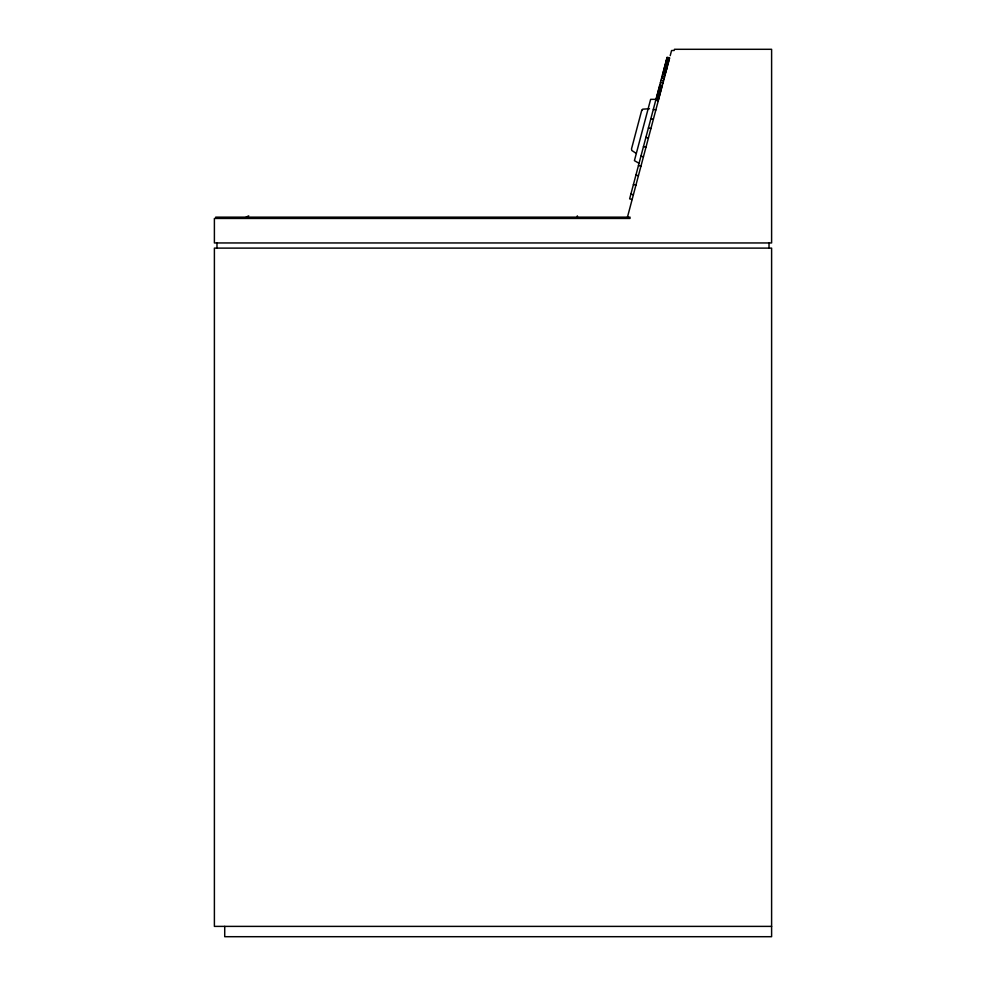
<?xml version="1.0" encoding="UTF-8"?>
<svg xmlns="http://www.w3.org/2000/svg" width="986" height="986" viewBox="0 0 986 986"><rect width="100%" height="100%" fill="white"/><g stroke="black" fill="none" stroke-linecap="round" stroke-linejoin="round"><path stroke-width="1.48" d="M642.404 110.284L641.701 110.42L631.521 148.874L631.767 150.451L636.315 153.446M627.453 217.154L669.617 57.903L667.128 57.25L629.635 198.852L632.125 199.517M670.209 55.697L671.565 50.545L674.178 50.459L674.473 49.3L771.607 49.3L771.607 242.95L214.393 242.95L214.393 218.448L630.029 218.448L630.029 217.154L215.688 217.154M246.143 217.154L248.719 215.86M649.491 108.743L642.699 109.175L641.701 110.42M655.986 99.339L650.637 99.352L634.417 160.644L639.039 163.306M771.607 926.384L214.393 926.384L214.393 248.115L771.607 248.115L771.607 936.7L224.722 936.7L224.722 926.384M666.98 57.78L669.482 58.445M666.819 58.384L669.321 59.049M666.647 59.061L669.137 59.715M666.45 59.789L668.939 60.454M666.24 60.59L668.73 61.255M666.006 61.452L668.508 62.118M665.772 62.377L668.262 63.042M665.501 63.363L668.003 64.028M665.23 64.423L667.719 65.076M664.934 65.532L667.423 66.198M664.626 66.715L667.115 67.368M664.293 67.935L666.782 68.601M664.207 68.293L666.696 68.946M664.059 68.835L666.548 69.488M663.861 69.575L666.351 70.24M663.603 70.536L666.105 71.189M663.307 71.695L665.797 72.348M662.949 73.038L665.439 73.703M662.53 74.579L665.032 75.244M662.074 76.316L664.576 76.97M661.569 78.214L664.071 78.88M661.027 80.285L663.516 80.951M660.435 82.528L662.925 83.181M659.782 84.956L662.284 85.622M659.511 86.028L662 86.682M659.203 87.175L661.692 87.84M658.882 88.358L661.384 89.023M658.562 89.578L661.064 90.231M658.241 90.811L660.731 91.476M657.908 92.08L660.398 92.733M657.563 93.362L660.053 94.027M657.218 94.668L659.708 95.334M656.861 95.999L659.363 96.665M656.503 97.355L659.005 98.021M656.146 98.723L658.636 99.389M655.764 100.141L658.266 100.806M653.336 109.347L655.826 110.013M650.871 118.628L653.373 119.294M648.406 127.946L650.896 128.611M645.929 137.313L648.418 137.966M643.439 146.704L645.929 147.358M640.949 156.121L643.439 156.786M638.447 165.574L640.937 166.24M635.933 175.064L638.423 175.718M633.419 184.567L635.908 185.22M630.892 194.082L633.394 194.747M577.315 215.86L577.488 217.154M769.018 242.95L769.018 248.115M216.982 242.95L216.982 248.115"/></g></svg>
